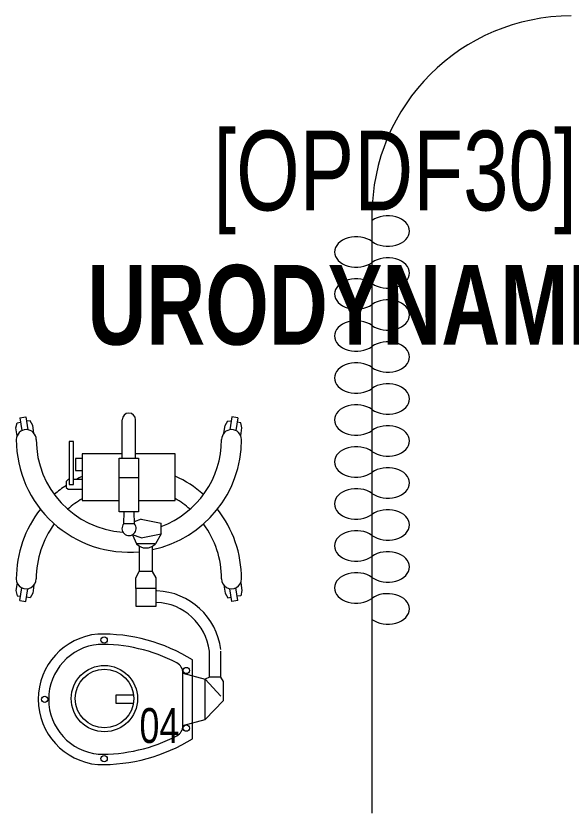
# Model space of a CAD drawing. Header units: millimetres. Extents: x -2143172 to 5255, y -610845 to 279739.
# Drawn here: x -1233310 to -1231917, y -26487 to -24487 of the extents above; entities that cross this region are included whole.
import ezdxf

# ---------------------------------------------------------------- set-up
doc = ezdxf.new("R2010")
doc.units = ezdxf.units.MM
doc.header["$LTSCALE"] = 30
doc.layers.get('0').update_dxf_attribs({"lineweight": 5})
for name, color, linetype, lineweight in [('72_EGR_BASE_TEXT', 7, 'Continuous', 5), ('72_EGR_EQP_TAG', 142, 'Continuous', 5), ('LOADING', 163, 'Continuous', 5)]:
    doc.layers.add(name, color=color, linetype=linetype, lineweight=lineweight)
doc.styles.add('X3G_ENTITY_257CFD', font='swisscl.ttf', dxfattribs={"height": 200})
doc.styles.add('X3G_ENTITY_9EC9', font='swisscl.ttf', dxfattribs={"height": 0.2})
doc.styles.add('X3G_ENTITY_9F38', font='swisscl.ttf', dxfattribs={"height": 0.2})

# ---------------------------------------------------------------- blocks, each defined once
blk = doc.blocks.new('mobile light')
at = {"layer": 'LOADING'}
for p, q in [((1883.78, -497.56), (1883.65, -498.45)), ((1885.1, -497.29), (1883.78, -497.56)), ((1887.04, -497.59), (1885.1, -497.29)), ((1923.94, -497.59), (1925.88, -497.29)), ((1925.88, -497.29), (1927.2, -497.56)), ((1927.2, -497.56), (1927.33, -498.45)), ((1882.58, -498.29), (1882.35, -499.8)), ((1882.35, -499.8), (1885.55, -500.28)), ((1882.58, -498.29), (1885.78, -498.78)), ((1883.28, -500.85), (1883.42, -499.96)), ((1928.41, -498.29), (1925.2, -498.78)), ((1928.63, -499.8), (1925.43, -500.28)), ((1927.7, -500.85), (1927.56, -499.96)), ((1928.41, -498.29), (1928.63, -499.8)), ((1884.47, -501.5), (1883.28, -500.85)), ((1886.4, -501.79), (1884.47, -501.5)), ((1924.58, -501.79), (1926.52, -501.5)), ((1926.52, -501.5), (1927.7, -500.85)), ((1948.76, -501.94), (1947.59, -502.62)), ((1953.47, -501.94), (1948.76, -501.94)), ((1958.23, -506.5), (1953.47, -501.94)), ((1947.59, -502.62), (1941.09, -502.62)), ((1947.59, -502.62), (1947.59, -505.45)), ((1948.15, -506.5), (1952.41, -502.55)), ((1947.59, -505.45), (1941.09, -505.45)), ((1947.59, -505.45), (1948.15, -506.5)), ((1946.6, -512.08), (1948.15, -506.5)), ((1958.23, -506.5), (1948.15, -506.5)), ((1959.78, -512.08), (1958.23, -506.5)), ((1963.08, -509.67), (1943.3, -509.67)), ((1959.78, -512.08), (1946.6, -512.08)), ((1908.01, -522.53), (1909, -517.55)), ((1911.69, -517.55), (1909, -517.55)), ((1912.69, -522.53), (1911.69, -517.55)), ((1911.69, -517.55), (1914.17, -518.99)), ((1914.17, -518.99), (1914.17, -523.77)), ((1921.08, -519.69), (1914.74, -519.69)), ((1922.73, -518.8), (1921.08, -519.69)), ((1921.08, -519.69), (1921.08, -523.01)), ((1921.08, -519.69), (1921.08, -523.01)), ((1925.38, -518.8), (1922.73, -518.8)), ((1892.68, -523.97), (1883.05, -523.97)), ((1892.68, -528.06), (1892.68, -523.24)), ((1892.68, -523.24), (1906.16, -523.24)), ((1897.5, -528.06), (1897.5, -523.24)), ((1906.16, -523.24), (1906.16, -528.06)), ((1908.01, -522.53), (1908.62, -524.28)), ((1912.69, -522.53), (1911.9, -524.78)), ((1911.9, -524.78), (1914.17, -523.77)), ((1921.08, -523.01), (1914.77, -523.01)), ((1922.73, -523.93), (1921.08, -523.04)), ((1925.38, -523.93), (1922.73, -523.93)), ((1909.15, -524.25), (1906.16, -524.32)), ((1909.15, -524.25), (1909.15, -526.94)), ((1892.68, -527.34), (1883.05, -527.34)), ((1909.15, -526.94), (1906.16, -526.87)), ((1906.16, -528.06), (1892.68, -528.06)), ((1884.47, -549.77), (1883.28, -550.42)), ((1886.4, -549.48), (1884.47, -549.77)), ((1924.58, -549.48), (1926.52, -549.77)), ((1926.52, -549.77), (1927.7, -550.42)), ((1882.35, -551.47), (1885.55, -550.99)), ((1882.58, -552.98), (1882.35, -551.47)), ((1883.28, -550.42), (1883.42, -551.31)), ((1928.63, -551.47), (1925.43, -550.99)), ((1927.7, -550.42), (1927.56, -551.31)), ((1928.41, -552.98), (1928.63, -551.47)), ((1882.58, -552.98), (1885.78, -552.5)), ((1883.78, -553.71), (1883.65, -552.82)), ((1885.1, -553.98), (1883.78, -553.71)), ((1887.04, -553.69), (1885.1, -553.98)), ((1923.94, -553.69), (1925.88, -553.98)), ((1928.41, -552.98), (1925.2, -552.5)), ((1925.88, -553.98), (1927.2, -553.71)), ((1927.2, -553.71), (1927.33, -552.82))]:
    blk.add_line(p, q, dxfattribs=at)
for points in [[(1903.33, -523.24), (1903.33, -514.02), (1891.61, -514.02), (1891.61, -523.97)], [(1954.27, -524.55), (1954.27, -528.82), (1952.05, -528.82), (1952.05, -524.5)], [(1891.61, -527.34), (1891.61, -537.34), (1903.33, -537.34), (1903.33, -528.06)], [(1892.74, -537.34), (1892.74, -539.04), (1895.76, -539.04), (1895.76, -537.34)], [(1898.05, -537.34), (1898.05, -539.5)], [(1898.05, -540.63), (1898.05, -540.87), (1898.53, -541.35), (1900.02, -541.35), (1900.5, -540.87), (1900.5, -537.34)]]:
    blk.add_lwpolyline(points, dxfattribs=at)
for points in [[(1929.78, -518.8), (1925.38, -518.8), (1925.38, -523.93), (1929.78, -523.93)], [(1899.3, -539.5), (1888.5, -539.5), (1888.5, -540.63), (1899.3, -540.63)]]:
    blk.add_lwpolyline(points, close=True, dxfattribs=at)
for centre, radius in [((1945.96, -511.25), 0.793), ((1960.42, -511.25), 0.793), ((1953.01, -531.79), 8.32), ((1953.01, -531.79), 7.35), ((1938.31, -531.85), 0.793), ((1968.07, -531.85), 0.793), ((1953.19, -546.77), 0.793)]:
    blk.add_circle(centre, radius, dxfattribs=at)
for centre, radius, start, end in [((1888.02, -499.89), 2.5, 90, 270), ((1888.02, -525.64), 28.25, 12.1463, 90), ((1922.96, -525.64), 28.25, 90, 128.2073), ((1922.96, -499.89), 2.5, 270, 90), ((1888.02, -525.64), 23.25, 20.3387, 90), ((1922.96, -525.64), 23.25, 90, 126.3743), ((1942.82, -519.31), 16.86, 97.1293, 177.6115), ((1942.82, -519.31), 13.97, 97.1293, 177.6115), ((1922.96, -525.64), 28.25, 138.4974, 155.7305), ((1980.13, -532.49), 43.32, 148.2167, 181.2501), ((1926.25, -532.49), 43.32, 358.7499, 31.7833), ((1922.96, -525.64), 23.25, 138.7224, 150.0382), ((1980.13, -532.49), 40.72, 152.4092, 181.2501), ((1946.6, -514.96), 2.89, 90, 152.4092), ((1959.78, -514.96), 2.89, 27.5908, 90), ((1926.25, -532.49), 40.72, 358.7499, 27.5908), ((1911.94, -521.38), 3.27, 313.0112, 46.9888), ((1883.05, -525.65), 1.68, 90, 270), ((1888.02, -525.64), 28.25, 270, 5.3386), ((1910.32, -525.6), 1.78, 229.0673, 130.9327), ((1888.02, -525.64), 23.25, 270, 356.3184), ((1953.19, -531.93), 16.44, 185.2361, 354.7639), ((1953.19, -531.93), 13.84, 185.2361, 354.7639), ((1922.96, -525.64), 28.25, 204.483, 208.105), ((1922.96, -525.64), 23.25, 210.2349, 221.2776), ((1922.96, -525.64), 28.25, 213.7985, 221.5026), ((1922.96, -525.64), 23.25, 233.6257, 270), ((1922.96, -525.64), 28.25, 231.7927, 270), ((1888.02, -551.39), 2.5, 90, 270), ((1922.96, -551.39), 2.5, 270, 90)]:
    blk.add_arc(centre, radius, start, end, dxfattribs=at)
blk = doc.blocks.new('CURTAIN')
for centre, start, end in [((-0.3386, 0.0395), 313.5684, 226.4316), ((-0.1881, 0.0395), 313.5684, 226.4316), ((-0.0376, 0.0395), 313.5684, 226.4316), ((0.1129, 0.0395), 313.5684, 226.4316), ((0.2633, 0.0395), 313.5684, 226.4316), ((0.4138, 0.0395), 313.5684, 226.4316), ((0.5643, 0.0395), 313.5684, 226.4316), ((0.7148, 0.0395), 313.5684, 226.4316), ((0.8653, 0.0395), 313.5684, 226.4316), ((0.0376, -0.0395), 133.5684, 46.4316), ((0.1881, -0.0395), 133.5684, 46.4316), ((0.3386, -0.0395), 133.5684, 46.4316), ((0.4891, -0.0395), 133.5684, 46.4316), ((0.6396, -0.0395), 133.5684, 46.4316), ((0.79, -0.0395), 133.5684, 46.4316), ((0.9405, -0.0395), 133.5684, 46.4316), ((-0.4138, -0.0395), 133.5684, 46.4316), ((-0.2633, -0.0395), 133.5684, 46.4316), ((-0.1129, -0.0395), 133.5684, 46.4316)]:
    blk.add_arc(centre, 0.0546, start, end)

msp = doc.modelspace()

# ---------------------------------------------------------------- linework, layer by layer
at = {"layer": 'LOADING', "extrusion": (-2.24007e-05, -9.13278e-07, 1)}
for p in [(-1232416.9, -24987.4, -0.1), (-1232416.9, -25045.9, -0.1)]:
    msp.add_line(p, (-1232416.9, -26487.4, -0.1), dxfattribs=at)
msp.add_arc((-1231916.9, -24987.4, 27.5), 500, 90, 180, dxfattribs=at)

# ---------------------------------------------------------------- block references
at = {"layer": 'LOADING', "extrusion": (2.23994e-05, 9.13341e-07, -1), "xscale": -699.9999999767344, "yscale": 1000.000000000005, "zscale": 1000.000000000005, "rotation": 270.0140952242026}
msp.add_blockref('CURTAIN', (1232416.9, -25685.4, -27.5), dxfattribs=at)
at = {"layer": 'LOADING', "xscale": 10, "yscale": 10, "zscale": 10, "rotation": 270}
msp.add_blockref('mobile light', (-1227770.3, -6670.1, -0.1), dxfattribs=at)

# ---------------------------------------------------------------- texts
at = {"layer": '72_EGR_BASE_TEXT', "char_height": 200, "attachment_point": 2}
for s, insert, style in [('[OPDF30]', (-1232359.1, -24775.3, 0), 'X3G_ENTITY_9F38'), ('{\\fSwis721 LtCn BT|b1|i0|c0|p34;URODYNAMICS}', (-1232356.8, -25112.2, 0), 'X3G_ENTITY_9EC9')]:
    msp.add_mtext(s, dxfattribs=dict(at, insert=insert, style=style))
at = {"layer": '72_EGR_EQP_TAG', "insert": (-1232950.3, -26224.1, -0.1), "char_height": 87.47, "attachment_point": 2, "style": 'X3G_ENTITY_257CFD'}
msp.add_mtext('04', dxfattribs=at)

doc.saveas('drawing.dxf')
